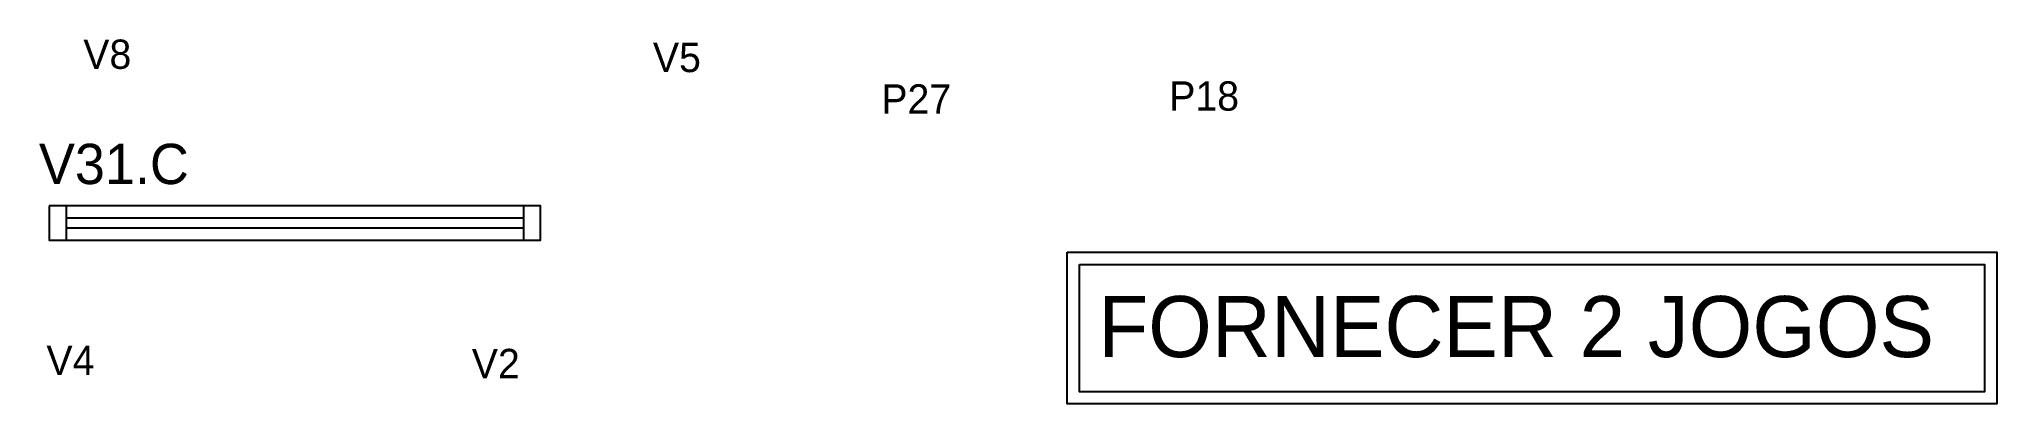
# Model space of a CAD drawing. Header units: metres. Extents: x 3962 to 4762, y -1146 to -997.
import ezdxf

# ---------------------------------------------------------------- set-up
doc = ezdxf.new("R2010")
doc.units = ezdxf.units.M
for name, color, linetype in [('5', 7, 'Continuous'), ('CARIMBO', 7, 'Continuous'), ('NOMENCLATURA', 7, 'Continuous'), ('Painéis', 7, 'Continuous'), ('SARR_2.2x7', 7, 'Continuous'), ('SARR_EDITAR', 7, 'Continuous')]:
    doc.layers.add(name, color=color, linetype=linetype)

msp = doc.modelspace()

# ---------------------------------------------------------------- linework, layer by layer
at = {"layer": 'CARIMBO', "color": 7, "lineweight": 25}
for points in [[(4382.12, -1084.11), (4762.27, -1084.11), (4762.27, -1146.17), (4382.12, -1146.17)], [(4387.12, -1089.11), (4757.27, -1089.11), (4757.27, -1141.17), (4387.12, -1141.17)]]:
    msp.add_lwpolyline(points, close=True, dxfattribs=at)
at = {"layer": 'Painéis', "color": 7, "lineweight": 25}
msp.add_lwpolyline([(3965.73, -1065.15), (3965.73, -1079.15), (4166.73, -1079.15), (4166.73, -1065.15), (3965.73, -1065.15)], dxfattribs=at)
at = {"layer": 'SARR_2.2x7', "color": 7, "lineweight": 25}
for p, q in [((3972.73, -1065.15), (3972.73, -1079.15)), ((4159.73, -1065.15), (4159.73, -1079.15))]:
    msp.add_line(p, q, dxfattribs=at)
at = {"layer": 'SARR_EDITAR', "color": 7, "lineweight": 25}
for p, q in [((4159.73, -1070.15), (3972.73, -1070.15)), ((3972.73, -1074.15), (4159.73, -1074.15))]:
    msp.add_line(p, q, dxfattribs=at)

# ---------------------------------------------------------------- texts
at = {"layer": '5', "color": 7, "lineweight": 25}
for s, p in [('V8', (3979.68, -1009.01)), ('V5', (4212.64, -1010.34)), ('P27', (4306.06, -1027.34)), ('P18', (4423.8, -1026.12)), ('V4', (3964.62, -1134.31)), ('V2', (4138.57, -1135.64))]:
    msp.add_text(s, height=12, dxfattribs=at).set_placement(p)
at = {"layer": 'CARIMBO', "color": 7, "lineweight": 25}
msp.add_text('FORNECER 2 JOGOS', height=25, dxfattribs=at).set_placement((4394.79, -1127.02))
at = {"layer": 'NOMENCLATURA', "color": 7, "lineweight": 25}
msp.add_text('V31.C', height=16.5, dxfattribs=at).set_placement((3961.54, -1056.18))

doc.saveas('drawing.dxf')
